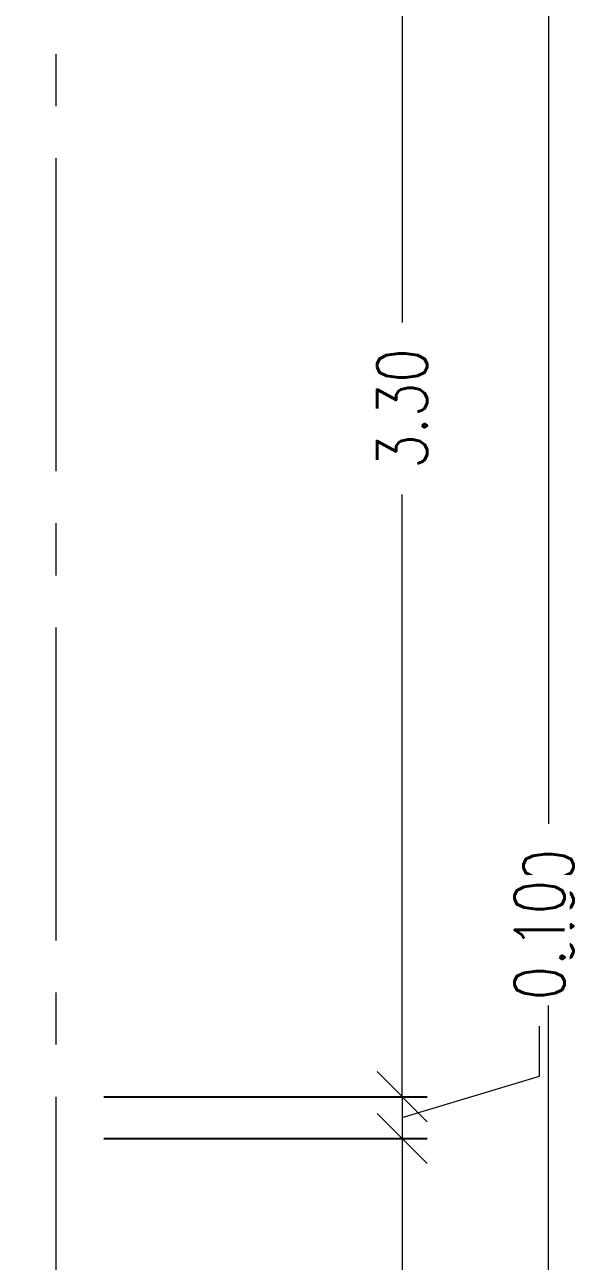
# Model space of a CAD drawing. Header units: metres. Extents: x -1.5 to 23.8, y -25.4 to 20.7.
# Drawn here: x 9.6 to 10.935, y 2.155 to 5.12 of the extents above; entities that cross this region are included whole.
import ezdxf

# ---------------------------------------------------------------- set-up
doc = ezdxf.new("R2010")
doc.units = ezdxf.units.M
doc.linetypes.add('CENTER2', pattern=[1.125, 0.75, -0.125, 0.125, -0.125])
doc.layers.add('A-ANNO-DIMS', color=3, linetype='Continuous', lineweight=15)
doc.layers.add('A-ANNO-SYMB', color=6, linetype='Continuous', lineweight=18)
doc.styles.add('E-ROMANS', font='romans.shx', dxfattribs={"width": 0.8})
doc.dimstyles.new('E-0100_TICK_12', dxfattribs={"dimscale": 0.001, "dimtxt": 120, "dimasz": 120, "dimexe": 60, "dimexo": 40, "dimgap": 60, "dimtad": 0, "dimzin": 0, "dimdsep": 46, "dimtxsty": 'E-ROMANS', "dimblk": 'OBLIQUE', "dimcen": 60, "dimclrd": 256, "dimclre": 256, "dimclrt": 256, "dimadec": 0, "dimazin": 0, "dimtfac": 1, "dimtmove": 1, "dimatfit": 3, "dimldrblk": 'OPEN90', "dimfxl": 1, "dimtfill": 1, "dimtolj": 1, "dimtzin": 0, "dimlwd": -1, "dimarcsym": 0})

# ---------------------------------------------------------------- blocks, each defined once
blk = doc.blocks.new('_Oblique')
at = {"color": 0, "linetype": 'ByBlock', "lineweight": -2}
blk.add_line((-0.5, -0.5), (0.5, 0.5), dxfattribs=at)
blk = doc.blocks.new('*D14')
at = {"layer": 'A-ANNO-DIMS', "lineweight": -2, "transparency": 16777216}
for p, q in [((9.79, 6), (10.9159, 6)), ((9.79, 0), (10.9159, 0))]:
    blk.add_line(p, q, dxfattribs=at)
at = {"layer": 'A-ANNO-DIMS', "transparency": 16777216}
for p, q in [((10.8559, 6), (10.8559, 3.204)), ((10.8559, 0), (10.8559, 2.796))]:
    blk.add_line(p, q, dxfattribs=at)
at = {"layer": 'A-ANNO-DIMS', "transparency": 16777216, "xscale": 0.12, "yscale": 0.12, "zscale": 0.12}
for p, rotation in [((10.8559, 6), 90), ((10.8559, 0), 270)]:
    blk.add_blockref('_Oblique', p, dxfattribs=dict(at, rotation=rotation))
at = {"layer": 'A-ANNO-DIMS', "transparency": 16777216, "insert": (10.8559, 3), "char_height": 0.12, "attachment_point": 5, "rotation": 90, "style": 'E-ROMANS', "bg_fill": 3, "box_fill_scale": 1.1, "bg_fill_color": 256, "bg_fill_true_color": 13158600, "bg_fill_transparency": 0}
blk.add_mtext('\\A1;6.00', dxfattribs=at)
blk = doc.blocks.new('_Open90')
at = {"color": 0, "linetype": 'ByBlock', "lineweight": -2}
for p, q in [((-0.5, 0.5), (0, 0)), ((0, 0), (-1, 0)), ((0, 0), (-0.5, -0.5))]:
    blk.add_line(p, q, dxfattribs=at)
blk = doc.blocks.new('*D15')
at = {"layer": 'A-ANNO-DIMS', "lineweight": -2, "transparency": 16777216}
for p, q in [((9.79, 2.45), (10.5648, 2.45)), ((9.64, 0.15), (10.5648, 0.15))]:
    blk.add_line(p, q, dxfattribs=at)
at = {"layer": 'A-ANNO-DIMS', "transparency": 16777216}
for p, q in [((10.5048, 2.45), (10.5048, 1.5063)), ((10.5048, 0.15), (10.5048, 1.0937))]:
    blk.add_line(p, q, dxfattribs=at)
at = {"layer": 'A-ANNO-DIMS', "transparency": 16777216, "xscale": 0.12, "yscale": 0.12, "zscale": 0.12}
for p, rotation in [((10.5048, 2.45), 90), ((10.5048, 0.15), 270)]:
    blk.add_blockref('_Oblique', p, dxfattribs=dict(at, rotation=rotation))
at = {"layer": 'A-ANNO-DIMS', "transparency": 16777216, "insert": (10.5048, 1.3), "char_height": 0.12, "attachment_point": 5, "rotation": 90, "style": 'E-ROMANS', "bg_fill": 3, "box_fill_scale": 1.1, "bg_fill_color": 256, "bg_fill_true_color": 13158600, "bg_fill_transparency": 0}
blk.add_mtext('\\A1;2.30', dxfattribs=at)
blk = doc.blocks.new('*D16')
at = {"layer": 'A-ANNO-DIMS', "lineweight": -2, "transparency": 16777216}
for p, q in [((9.79, 5.85), (10.5648, 5.85)), ((9.79, 2.55), (10.5648, 2.55))]:
    blk.add_line(p, q, dxfattribs=at)
at = {"layer": 'A-ANNO-DIMS', "transparency": 16777216}
for p, q in [((10.5048, 5.85), (10.5048, 4.4063)), ((10.5048, 2.55), (10.5048, 3.9937))]:
    blk.add_line(p, q, dxfattribs=at)
at = {"layer": 'A-ANNO-DIMS', "transparency": 16777216, "xscale": 0.12, "yscale": 0.12, "zscale": 0.12}
for p, rotation in [((10.5048, 5.85), 90), ((10.5048, 2.55), 270)]:
    blk.add_blockref('_Oblique', p, dxfattribs=dict(at, rotation=rotation))
at = {"layer": 'A-ANNO-DIMS', "transparency": 16777216, "insert": (10.5048, 4.2), "char_height": 0.12, "attachment_point": 5, "rotation": 90, "style": 'E-ROMANS', "bg_fill": 3, "box_fill_scale": 1.1, "bg_fill_color": 256, "bg_fill_true_color": 13158600, "bg_fill_transparency": 0}
blk.add_mtext('\\A1;3.30', dxfattribs=at)
blk = doc.blocks.new('*D17')
at = {"layer": 'A-ANNO-DIMS', "transparency": 16777216}
for p, q in [((10.8348, 2.599), (10.8348, 2.719)), ((10.5048, 2.55), (10.5048, 2.67)), ((10.5048, 2.5), (10.8348, 2.599)), ((10.5048, 2.55), (10.5048, 2.45)), ((10.5048, 2.55), (10.5048, 2.45)), ((10.5048, 2.45), (10.5048, 2.33))]:
    blk.add_line(p, q, dxfattribs=at)
at = {"layer": 'A-ANNO-DIMS', "lineweight": -2, "transparency": 16777216}
for p, q in [((9.79, 2.55), (10.5648, 2.55)), ((9.79, 2.45), (10.5648, 2.45))]:
    blk.add_line(p, q, dxfattribs=at)
at = {"layer": 'A-ANNO-DIMS', "transparency": 16777216, "xscale": 0.12, "yscale": 0.12, "zscale": 0.12}
for p, rotation in [((10.5048, 2.55), 270), ((10.5048, 2.45), 90)]:
    blk.add_blockref('_Oblique', p, dxfattribs=dict(at, rotation=rotation))
at = {"layer": 'A-ANNO-DIMS', "transparency": 16777216, "insert": (10.8348, 2.9253), "char_height": 0.12, "attachment_point": 5, "rotation": 90, "style": 'E-ROMANS', "bg_fill": 3, "box_fill_scale": 1.1, "bg_fill_color": 256, "bg_fill_true_color": 13158600, "bg_fill_transparency": 0}
blk.add_mtext('\\A1;0.10', dxfattribs=at)

msp = doc.modelspace()

# ---------------------------------------------------------------- dimensions: what is measured, and where the dimension line sits
at = {"layer": 'A-ANNO-DIMS'}
dim = msp.add_linear_dim(base=(10.8559, 0), p1=(9.75, 6), p2=(9.75, 0), angle=90, dimstyle='E-0100_TICK_12', dxfattribs=at)
dim.commit()
dim.dimension.update_dxf_attribs({"geometry": '*D14', "text_midpoint": (10.8559, 3)})

# ---------------------------------------------------------------- next in the draw order: dimensions: what is measured, and where the dimension line sits
dim = msp.add_linear_dim(base=(10.5048, 0.15), p1=(9.75, 2.45), p2=(9.6, 0.15), angle=90, dimstyle='E-0100_TICK_12', dxfattribs=at)
dim.commit()
dim.dimension.update_dxf_attribs({"geometry": '*D15', "text_midpoint": (10.5048, 1.3)})

# ---------------------------------------------------------------- next in the draw order: linework, layer by layer
at = {"layer": 'A-ANNO-SYMB', "linetype": 'CENTER2'}
msp.add_line((9.6755, -6.0752), (9.6755, 8.2607), dxfattribs=at)

# ---------------------------------------------------------------- next in the draw order: dimensions: what is measured, and where the dimension line sits
at = {"layer": 'A-ANNO-DIMS'}
dim = msp.add_linear_dim(base=(10.5048, 2.55), p1=(9.75, 5.85), p2=(9.75, 2.55), angle=90, dimstyle='E-0100_TICK_12', dxfattribs=at)
dim.commit()
dim.dimension.update_dxf_attribs({"geometry": '*D16', "text_midpoint": (10.5048, 4.2)})

# ---------------------------------------------------------------- next in the draw order: dimensions: what is measured, and where the dimension line sits
dim = msp.add_linear_dim(base=(10.5048, 2.45), p1=(9.75, 2.55), p2=(9.75, 2.45), angle=90, dimstyle='E-0100_TICK_12', dxfattribs=at)
dim.commit()
dim.dimension.update_dxf_attribs({"geometry": '*D17', "text_midpoint": (10.8348, 2.779)})

doc.saveas('drawing.dxf')
